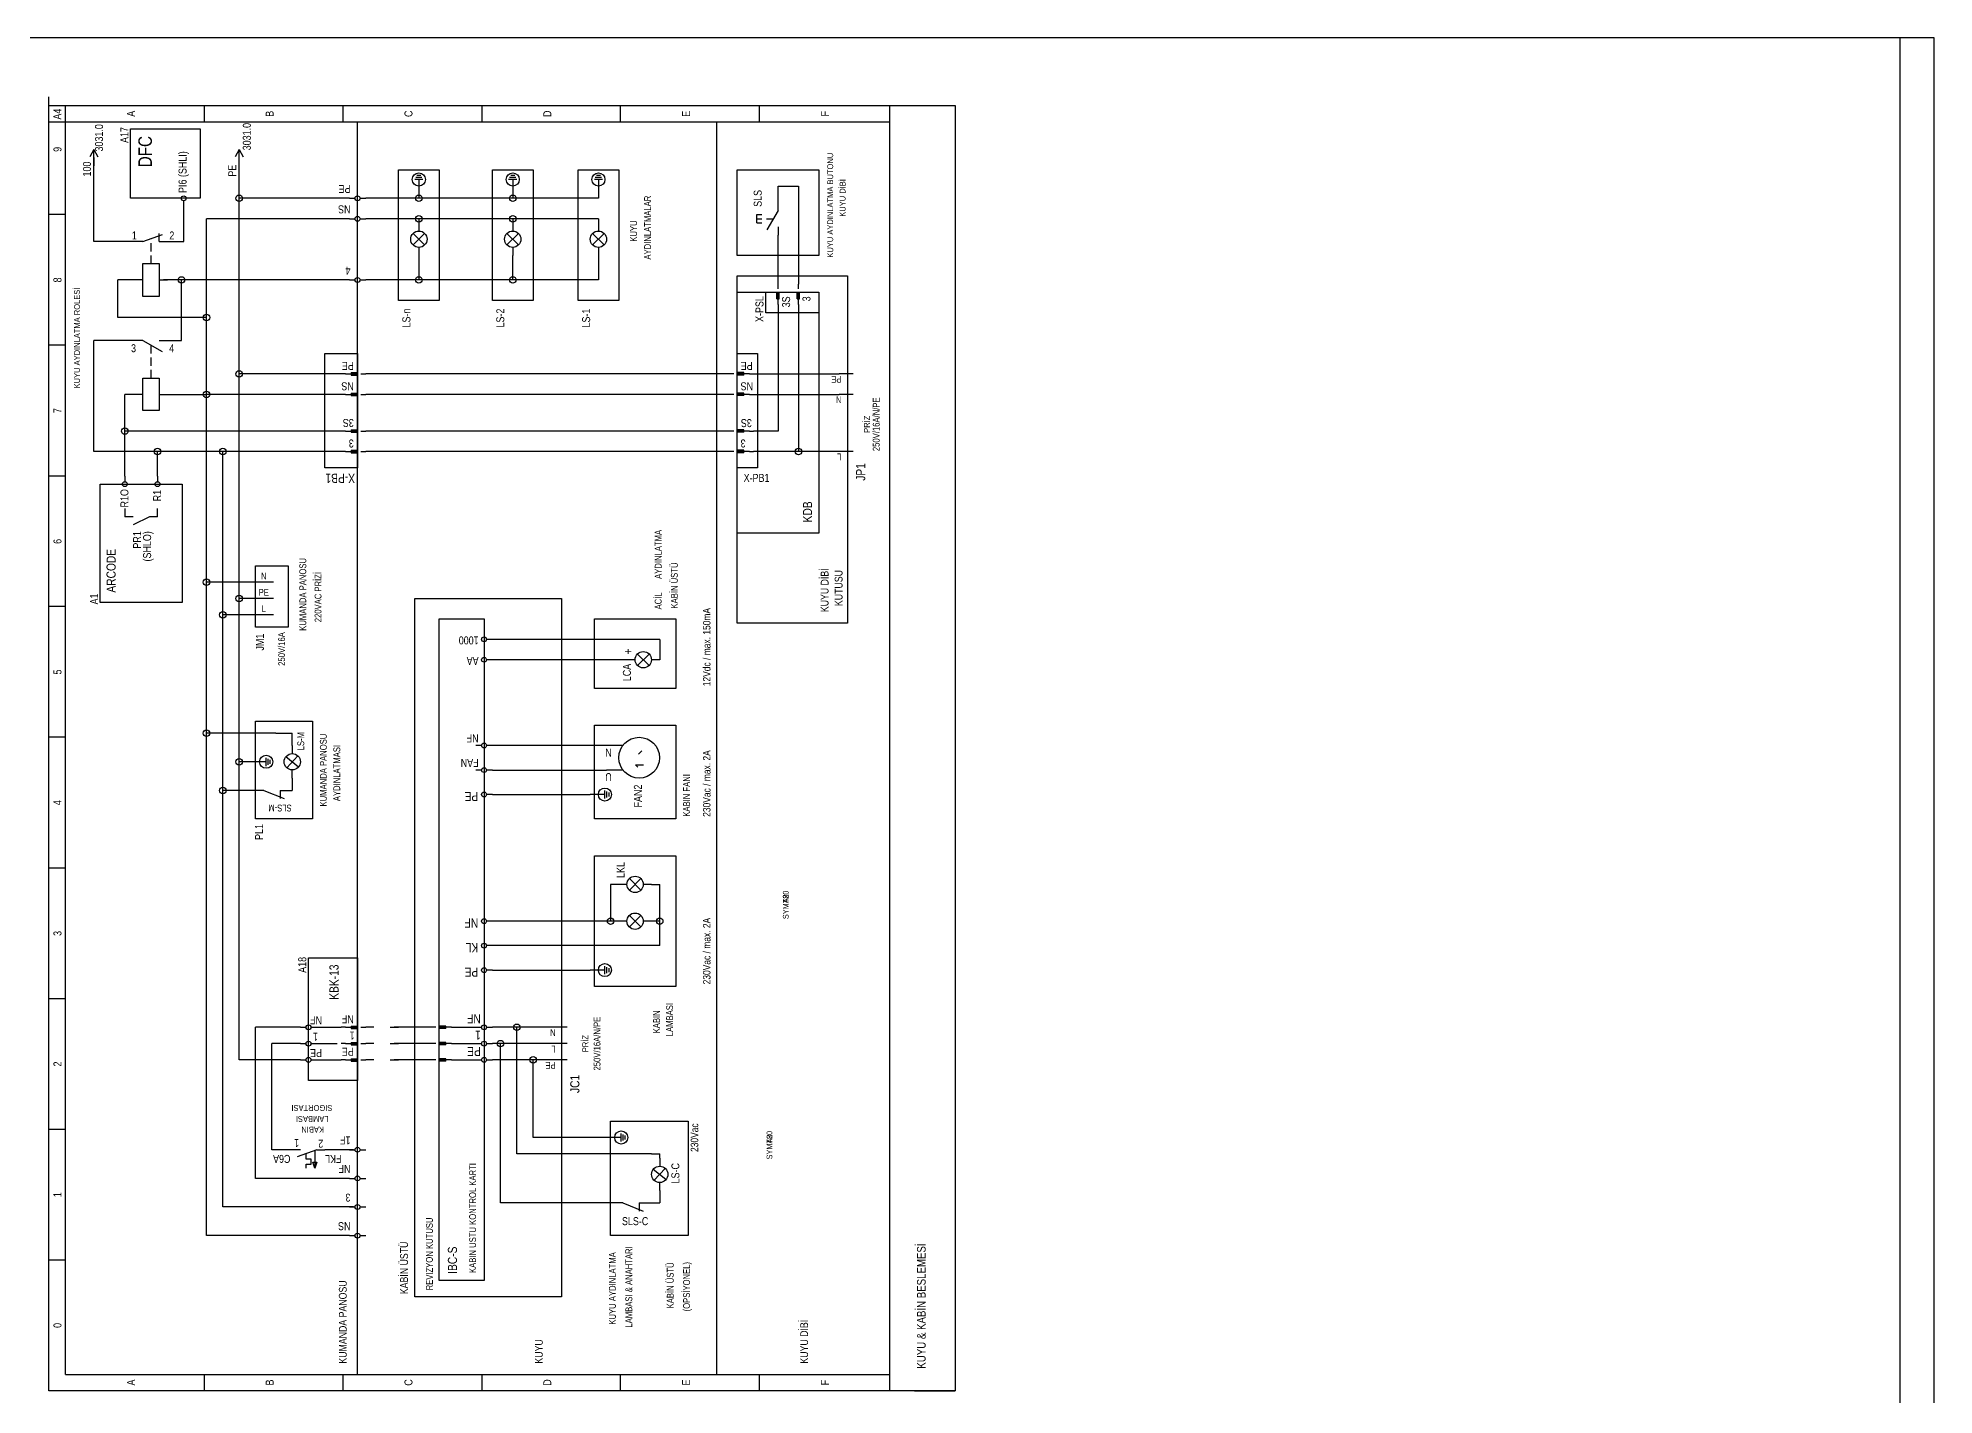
# Model space of a CAD drawing. Header units: centimetres. Extents: x 0 to 12993, y -30 to 2970.
# Drawn here: x 11597 to 12993, y 1971 to 2970 of the extents above; entities that cross this region are included whole.
import ezdxf
from ezdxf.enums import TextEntityAlignment as Align

# ---------------------------------------------------------------- set-up
doc = ezdxf.new("R2010")
doc.units = ezdxf.units.CM
for name, color, linetype in [('SCOTT-CERCEVE', 7, 'CONTINUOUS'), ('SCOTT-ELEKTRIK', 3, 'CONTINUOUS'), ('SCOTT-ELEKTRIK-YAZI', 4, 'CONTINUOUS')]:
    doc.layers.add(name, color=color, linetype=linetype)
doc.styles.get("Standard").update_dxf_attribs({"font": 'arial.ttf', "width": 0.8})

msp = doc.modelspace()

# ---------------------------------------------------------------- linework, layer by layer
at = {"layer": 'SCOTT-CERCEVE'}
for points in [[(0, 0), (12993.2, 0), (12993.2, 2970), (0, 2970)], [(100, 0), (12968.2, 0), (12968.2, 2970), (100, 2970)]]:
    msp.add_lwpolyline(points, close=True, dxfattribs=at)
at = {"layer": 'SCOTT-ELEKTRIK'}
for p, q in [((11605.4, 2920.2), (11605.4, 2926.6)), ((11605.4, 1974.4), (11605.4, 2920.2)), ((11605.4, 2920.2), (12272.6, 2920.2)), ((11617.5, 1986.5), (11617.5, 2920.2)), ((11719.6, 2920.2), (11719.6, 2908.2)), ((11821.8, 2920.2), (11821.8, 2908.2)), ((11924, 2920.2), (11924, 2908.2)), ((12026.2, 2908.2), (12026.2, 2920.2)), ((12128.4, 2908.2), (12128.4, 2920.2)), ((12224.5, 1974.4), (12224.5, 2920.2)), ((12272.6, 2920.2), (12272.6, 1974.4)), ((11605.4, 2908.2), (12224.5, 2908.2)), ((11832.6, 1986.5), (11832.6, 2908.2)), ((12097, 1986.5), (12097, 2908.2)), ((11665.5, 2903.1), (11716.6, 2903.1)), ((11665.5, 2852), (11665.5, 2903.1)), ((11716.6, 2903.1), (11716.6, 2852)), ((11638.5, 2888), (11635.5, 2882.6)), ((11638.5, 2888), (11641.5, 2882.6)), ((11638.5, 2876), (11638.5, 2888)), ((11638.5, 2882), (11638.5, 2876)), ((11638.5, 2820.1), (11638.5, 2876)), ((11745.4, 2888), (11742.4, 2882.6)), ((11745.4, 2852), (11745.4, 2888)), ((11745.4, 2888), (11748.4, 2882.6)), ((11862.6, 2776.8), (11862.6, 2873)), ((11862.6, 2873), (11892.7, 2873)), ((11880.7, 2865.8), (11874.7, 2865.8)), ((11879.9, 2867.3), (11875.4, 2867.3)), ((11879.2, 2868.8), (11876.2, 2868.8)), ((11877.7, 2865.8), (11877.7, 2855)), ((11892.7, 2873), (11892.7, 2776.8)), ((11931.8, 2776.8), (11931.8, 2873)), ((11931.8, 2873), (11961.8, 2873)), ((11949.8, 2865.8), (11943.8, 2865.8)), ((11949, 2867.3), (11944.5, 2867.3)), ((11948.3, 2868.8), (11945.3, 2868.8)), ((11946.8, 2865.8), (11946.8, 2855)), ((11961.8, 2873), (11961.8, 2776.8)), ((11994.9, 2776.8), (11994.9, 2873)), ((11994.9, 2873), (12024.9, 2873)), ((12012.9, 2865.8), (12006.9, 2865.8)), ((12012.1, 2867.3), (12007.6, 2867.3)), ((12011.4, 2868.8), (12008.4, 2868.8)), ((12009.9, 2865.8), (12009.9, 2855)), ((12024.9, 2873), (12024.9, 2776.8)), ((12112.1, 2809.9), (12112.1, 2873)), ((12112.1, 2873), (12172.2, 2873)), ((12172.2, 2873), (12172.2, 2809.9)), ((11716.6, 2852), (11665.5, 2852)), ((11704.6, 2846), (11704.6, 2850.2)), ((11826.6, 2852), (11745.4, 2852)), ((11745.4, 2722.7), (11745.4, 2852)), ((11826.6, 2852), (11830.8, 2852)), ((11834.4, 2852), (11838.6, 2852)), ((11877.7, 2852), (11838.6, 2852)), ((11877.7, 2855), (11877.7, 2852)), ((11946.8, 2852), (11877.7, 2852)), ((11946.8, 2855), (11946.8, 2852)), ((12009.9, 2852), (11946.8, 2852)), ((12009.9, 2855), (12009.9, 2852)), ((12142.1, 2861), (12157.1, 2861)), ((12142.1, 2849), (12142.1, 2861)), ((12142.1, 2843), (12142.1, 2849)), ((12157.1, 2861), (12157.1, 2788.9)), ((11617.5, 2840), (11605.4, 2840)), ((11704.6, 2820.1), (11704.6, 2846)), ((11721.4, 2707.7), (11721.4, 2836.9)), ((11826.6, 2836.9), (11721.4, 2836.9)), ((11826.6, 2836.9), (11830.8, 2836.9)), ((11834.4, 2836.9), (11838.6, 2836.9)), ((11877.7, 2836.9), (11838.6, 2836.9)), ((11877.7, 2836.9), (11877.7, 2833.9)), ((11946.8, 2836.9), (11877.7, 2836.9)), ((11877.7, 2833.9), (11877.7, 2827.9)), ((11946.8, 2836.9), (11946.8, 2833.9)), ((12009.9, 2836.9), (11946.8, 2836.9)), ((11946.8, 2833.9), (11946.8, 2827.9)), ((12009.9, 2836.9), (12009.9, 2833.9)), ((12009.9, 2833.9), (12009.9, 2827.9)), ((12126.5, 2833.9), (12126.5, 2840)), ((12126.5, 2840), (12130.1, 2840)), ((12126.5, 2836.9), (12130.1, 2836.9)), ((12126.5, 2833.9), (12130.1, 2833.9)), ((12133.7, 2836.9), (12138.6, 2836.9)), ((12142.1, 2843), (12133.9, 2828.7)), ((11671.6, 2820.1), (11638.5, 2820.1)), ((11674.6, 2820.1), (11668.5, 2820.1)), ((11674.6, 2820.1), (11689, 2825.3)), ((11680.6, 2821.9), (11680.6, 2822.2)), ((11686.6, 2820.1), (11686.6, 2826.1)), ((11686.6, 2820.1), (11692.6, 2820.1)), ((11692.6, 2820.1), (11704.6, 2820.1)), ((11881.9, 2817.7), (11873.4, 2826.2)), ((11881.9, 2826.2), (11873.4, 2817.7)), ((11951, 2817.7), (11942.5, 2826.2)), ((11951, 2826.2), (11942.5, 2817.7)), ((12014.1, 2817.7), (12005.6, 2826.2)), ((12014.1, 2826.2), (12005.6, 2817.7)), ((12142.1, 2830.9), (12142.1, 2824.9)), ((12142.1, 2788.9), (12142.1, 2824.9)), ((11680.6, 2812.9), (11680.6, 2818.9)), ((11680.6, 2803.9), (11680.6, 2809.9)), ((11877.7, 2815.9), (11877.7, 2809.9)), ((11877.7, 2809.9), (11877.7, 2791.9)), ((11946.8, 2815.9), (11946.8, 2809.9)), ((11946.8, 2791.9), (11946.8, 2809.9)), ((12009.9, 2815.9), (12009.9, 2809.9)), ((12009.9, 2809.9), (12009.9, 2791.9)), ((12172.2, 2809.9), (12112.1, 2809.9)), ((11656, 2764.3), (11656, 2791.9)), ((11668.5, 2791.9), (11656, 2791.9)), ((11674.6, 2791.9), (11668.5, 2791.9)), ((11674.6, 2803.9), (11686.6, 2803.9)), ((11674.6, 2779.8), (11674.6, 2803.9)), ((11686.6, 2803.9), (11686.6, 2779.8)), ((11686.6, 2791.9), (11692.6, 2791.9)), ((11821.8, 2791.9), (11689.6, 2791.9)), ((11702.9, 2747.4), (11702.9, 2791.9)), ((11826.6, 2791.9), (11796.3, 2791.9)), ((11826.6, 2791.9), (11830.8, 2791.9)), ((11834.4, 2791.9), (11838.6, 2791.9)), ((11877.7, 2791.9), (11838.6, 2791.9)), ((11946.8, 2791.9), (11877.7, 2791.9)), ((12009.9, 2791.9), (11946.8, 2791.9)), ((12112.1, 2794.9), (12193.2, 2794.9)), ((12112.1, 2782.9), (12112.1, 2794.9)), ((12193.2, 2794.9), (12193.2, 2539.4)), ((11686.6, 2779.8), (11674.6, 2779.8)), ((12112.1, 2605.5), (12112.1, 2782.9)), ((12112.1, 2782.9), (12172.2, 2782.9)), ((12133.1, 2782.9), (12172.2, 2782.9)), ((12133.1, 2767.8), (12133.1, 2782.9)), ((12141.2, 2782.9), (12143, 2782.9)), ((12141.2, 2778), (12141.2, 2782.9)), ((12141.2, 2778), (12143, 2778)), ((12141.5, 2778), (12141.5, 2782.9)), ((12141.8, 2778), (12141.8, 2782.9)), ((12142.1, 2785.3), (12142.1, 2788.9)), ((12142.1, 2773.8), (12142.1, 2782.9)), ((12142.4, 2778), (12142.4, 2782.9)), ((12142.7, 2778), (12142.7, 2782.9)), ((12143, 2778), (12143, 2782.9)), ((12156.2, 2782.9), (12158, 2782.9)), ((12156.2, 2778), (12156.2, 2782.9)), ((12156.2, 2778), (12158, 2778)), ((12156.5, 2778), (12156.5, 2782.9)), ((12156.8, 2778), (12156.8, 2782.9)), ((12157.1, 2785.3), (12157.1, 2788.9)), ((12157.1, 2773.8), (12157.1, 2782.9)), ((12157.4, 2778), (12157.4, 2782.9)), ((12157.7, 2778), (12157.7, 2782.9)), ((12158, 2778), (12158, 2782.9)), ((12172.2, 2782.9), (12172.2, 2767.8)), ((12172.2, 2782.9), (12172.2, 2605.5)), ((11721.4, 2764.3), (11656, 2764.3)), ((11892.7, 2776.8), (11862.6, 2776.8)), ((11961.8, 2776.8), (11931.8, 2776.8)), ((12024.9, 2776.8), (11994.9, 2776.8)), ((12172.2, 2767.8), (12133.1, 2767.8)), ((12142.1, 2773.8), (12142.1, 2770.8)), ((12142.1, 2770.8), (12142.1, 2680.7)), ((12157.1, 2773.8), (12157.1, 2770.8)), ((12157.1, 2770.8), (12157.1, 2665.6)), ((11617.5, 2743.8), (11605.4, 2743.8)), ((11638.5, 2665.6), (11638.5, 2747.4)), ((11671.6, 2747.4), (11638.5, 2747.4)), ((11674.6, 2747.4), (11668.5, 2747.4)), ((11674.6, 2747.4), (11688.8, 2739.2)), ((11680.6, 2737.8), (11680.6, 2743.8)), ((11680.6, 2737.8), (11680.6, 2739.5)), ((11686.6, 2747.4), (11692.6, 2747.4)), ((11692.6, 2747.4), (11702.9, 2747.4)), ((11808.5, 2653.6), (11808.5, 2737.8)), ((11808.5, 2737.8), (11832.6, 2737.8)), ((11832.6, 2737.8), (11832.6, 2653.6)), ((12112.1, 2653.6), (12112.1, 2737.8)), ((12112.1, 2737.8), (12127.1, 2737.8)), ((12127.1, 2737.8), (12127.1, 2653.6)), ((11680.6, 2728.8), (11680.6, 2734.8)), ((11680.6, 2719.7), (11680.6, 2725.8)), ((11820.6, 2722.7), (11745.4, 2722.7)), ((11745.4, 2557.5), (11745.4, 2722.7)), ((11823.6, 2722.7), (11820.6, 2722.7)), ((11823.6, 2722.7), (11832.6, 2722.7)), ((11827.8, 2723.7), (11832.6, 2723.7)), ((11827.8, 2723.7), (11827.8, 2721.8)), ((11827.8, 2723.3), (11832.6, 2723.3)), ((11827.8, 2723), (11832.6, 2723)), ((11827.8, 2722.4), (11832.6, 2722.4)), ((11827.8, 2722.1), (11832.6, 2722.1)), ((11832.6, 2723.7), (11832.6, 2721.8)), ((11835, 2722.7), (11838.6, 2722.7)), ((12106.1, 2722.7), (11838.6, 2722.7)), ((12109.7, 2722.7), (12106.1, 2722.7)), ((12112.1, 2721.8), (12112.1, 2723.7)), ((12116.9, 2723.7), (12112.1, 2723.7)), ((12116.9, 2723.3), (12112.1, 2723.3)), ((12116.9, 2723), (12112.1, 2723)), ((12121.1, 2722.7), (12112.1, 2722.7)), ((12116.9, 2722.4), (12112.1, 2722.4)), ((12116.9, 2722.1), (12112.1, 2722.1)), ((12116.9, 2721.8), (12116.9, 2723.7)), ((12121.1, 2722.7), (12124.1, 2722.7)), ((12124.1, 2722.7), (12187.2, 2722.7)), ((12197.4, 2722.7), (12187.2, 2722.7)), ((11674.6, 2719.7), (11686.6, 2719.7)), ((11674.6, 2695.7), (11674.6, 2719.7)), ((11686.6, 2719.7), (11686.6, 2695.7)), ((11827.8, 2721.8), (11832.6, 2721.8)), ((11827.8, 2708.6), (11832.6, 2708.6)), ((11827.8, 2708.6), (11827.8, 2706.8)), ((11827.8, 2708.3), (11832.6, 2708.3)), ((11827.8, 2708), (11832.6, 2708)), ((11832.6, 2708.6), (11832.6, 2706.8)), ((12116.9, 2721.8), (12112.1, 2721.8)), ((12112.1, 2706.8), (12112.1, 2708.6)), ((12116.9, 2708.6), (12112.1, 2708.6)), ((12116.9, 2708.3), (12112.1, 2708.3)), ((12116.9, 2708), (12112.1, 2708)), ((12116.9, 2706.8), (12116.9, 2708.6)), ((11661.3, 2680.7), (11661.3, 2707.7)), ((11674.6, 2707.7), (11661.3, 2707.7)), ((11686.6, 2695.7), (11674.6, 2695.7)), ((11686.6, 2707.7), (11721.4, 2707.7)), ((11721.4, 2569.5), (11721.4, 2707.7)), ((11820.6, 2707.7), (11721.4, 2707.7)), ((11823.6, 2707.7), (11820.6, 2707.7)), ((11823.6, 2707.7), (11832.6, 2707.7)), ((11827.8, 2707.4), (11832.6, 2707.4)), ((11827.8, 2707.1), (11832.6, 2707.1)), ((11827.8, 2706.8), (11832.6, 2706.8)), ((11835, 2707.7), (11838.6, 2707.7)), ((12106.1, 2707.7), (11838.6, 2707.7)), ((12109.7, 2707.7), (12106.1, 2707.7)), ((12121.1, 2707.7), (12112.1, 2707.7)), ((12116.9, 2707.4), (12112.1, 2707.4)), ((12116.9, 2707.1), (12112.1, 2707.1)), ((12116.9, 2706.8), (12112.1, 2706.8)), ((12121.1, 2707.7), (12124.1, 2707.7)), ((12124.1, 2707.7), (12187.2, 2707.7)), ((12197.4, 2707.7), (12187.2, 2707.7)), ((11820.6, 2680.7), (11661.3, 2680.7)), ((11661.3, 2647.6), (11661.3, 2680.7)), ((11823.6, 2680.7), (11820.6, 2680.7)), ((11823.6, 2680.7), (11832.6, 2680.7)), ((11827.8, 2681.6), (11832.6, 2681.6)), ((11827.8, 2681.6), (11827.8, 2679.8)), ((11827.8, 2681.3), (11832.6, 2681.3)), ((11827.8, 2681), (11832.6, 2681)), ((11827.8, 2680.4), (11832.6, 2680.4)), ((11832.6, 2681.6), (11832.6, 2679.8)), ((11835, 2680.7), (11838.6, 2680.7)), ((12106.1, 2680.7), (11838.6, 2680.7)), ((12109.7, 2680.7), (12106.1, 2680.7)), ((12112.1, 2679.8), (12112.1, 2681.6)), ((12116.9, 2681.6), (12112.1, 2681.6)), ((12116.9, 2681.3), (12112.1, 2681.3)), ((12116.9, 2681), (12112.1, 2681)), ((12121.1, 2680.7), (12112.1, 2680.7)), ((12116.9, 2680.4), (12112.1, 2680.4)), ((12116.9, 2679.8), (12116.9, 2681.6)), ((12121.1, 2680.7), (12124.1, 2680.7)), ((12142.1, 2680.7), (12124.1, 2680.7)), ((11827.8, 2680.1), (11832.6, 2680.1)), ((11827.8, 2679.8), (11832.6, 2679.8)), ((11827.8, 2666.6), (11832.6, 2666.6)), ((11827.8, 2666.6), (11827.8, 2664.7)), ((11827.8, 2666.3), (11832.6, 2666.3)), ((11832.6, 2666.6), (11832.6, 2664.7)), ((12116.9, 2680.1), (12112.1, 2680.1)), ((12116.9, 2679.8), (12112.1, 2679.8)), ((12112.1, 2664.7), (12112.1, 2666.6)), ((12116.9, 2666.6), (12112.1, 2666.6)), ((12116.9, 2666.3), (12112.1, 2666.3)), ((12116.9, 2664.7), (12116.9, 2666.6)), ((11685.3, 2665.6), (11638.5, 2665.6)), ((11685.3, 2647.6), (11685.3, 2665.6)), ((11733.4, 2665.6), (11685.3, 2665.6)), ((11733.4, 2545.4), (11733.4, 2665.6)), ((11820.6, 2665.6), (11733.4, 2665.6)), ((11832.6, 2653.6), (11808.5, 2653.6)), ((11823.6, 2665.6), (11820.6, 2665.6)), ((11823.6, 2665.6), (11832.6, 2665.6)), ((11827.8, 2665.9), (11832.6, 2665.9)), ((11827.8, 2665.3), (11832.6, 2665.3)), ((11827.8, 2665), (11832.6, 2665)), ((11827.8, 2664.7), (11832.6, 2664.7)), ((11835, 2665.6), (11838.6, 2665.6)), ((12106.1, 2665.6), (11838.6, 2665.6)), ((12109.7, 2665.6), (12106.1, 2665.6)), ((12116.9, 2665.9), (12112.1, 2665.9)), ((12121.1, 2665.6), (12112.1, 2665.6)), ((12116.9, 2665.3), (12112.1, 2665.3)), ((12116.9, 2665), (12112.1, 2665)), ((12116.9, 2664.7), (12112.1, 2664.7)), ((12127.1, 2653.6), (12112.1, 2653.6)), ((12121.1, 2665.6), (12124.1, 2665.6)), ((12157.1, 2665.6), (12124.1, 2665.6)), ((12187.2, 2665.6), (12157.1, 2665.6)), ((12197.4, 2665.6), (12187.2, 2665.6)), ((11617.5, 2647.6), (11605.4, 2647.6)), ((11643.2, 2554.5), (11643.2, 2641.6)), ((11643.2, 2641.6), (11703.4, 2641.6)), ((11661.3, 2647.6), (11661.3, 2643.4)), ((11685.3, 2647.6), (11685.3, 2643.4)), ((11703.4, 2641.6), (11703.4, 2554.5)), ((11661.3, 2623.6), (11661.3, 2617.6)), ((11667.3, 2617.6), (11661.3, 2617.6)), ((11679.3, 2617.6), (11667.3, 2611.6)), ((11685.3, 2617.6), (11679.3, 2617.6)), ((11685.3, 2617.6), (11685.3, 2623.6)), ((12172.2, 2605.5), (12112.1, 2605.5)), ((12112.1, 2539.4), (12112.1, 2605.5)), ((11757.4, 2569.5), (11721.4, 2569.5)), ((11721.4, 2458.3), (11721.4, 2569.5)), ((11757.4, 2581.5), (11781.5, 2581.5)), ((11757.4, 2536.4), (11757.4, 2581.5)), ((11760.5, 2569.5), (11757.4, 2569.5)), ((11770.7, 2569.5), (11760.5, 2569.5)), ((11781.5, 2581.5), (11781.5, 2536.4)), ((11757.4, 2557.5), (11745.4, 2557.5)), ((11745.4, 2437.3), (11745.4, 2557.5)), ((11760.5, 2557.5), (11757.4, 2557.5)), ((11770.7, 2557.5), (11760.5, 2557.5)), ((11874.7, 2043.6), (11874.7, 2557.5)), ((11874.7, 2557.5), (11982.8, 2557.5)), ((11982.8, 2557.5), (11982.8, 2043.6)), ((11617.5, 2551.5), (11605.4, 2551.5)), ((11703.4, 2554.5), (11643.2, 2554.5)), ((11757.4, 2545.4), (11733.4, 2545.4)), ((11733.4, 2416.2), (11733.4, 2545.4)), ((11760.5, 2545.4), (11757.4, 2545.4)), ((11770.7, 2545.4), (11760.5, 2545.4)), ((11892.7, 2055.6), (11892.7, 2542.4)), ((11892.7, 2542.4), (11925.7, 2542.4)), ((11925.7, 2542.4), (11925.7, 2055.6)), ((12006.9, 2491.3), (12006.9, 2542.4)), ((12006.9, 2542.4), (12067, 2542.4)), ((12067, 2542.4), (12067, 2491.3)), ((11781.5, 2536.4), (11757.4, 2536.4)), ((11931.8, 2527.4), (11927.5, 2527.4)), ((12055, 2527.4), (11931.8, 2527.4)), ((12055, 2527.4), (12055, 2512.4)), ((12193.2, 2539.4), (12112.1, 2539.4)), ((12038.7, 2508.1), (12047.2, 2516.6)), ((12047.2, 2508.1), (12038.7, 2516.6)), ((11931.8, 2512.4), (11927.5, 2512.4)), ((12030.9, 2512.4), (11931.8, 2512.4)), ((12036.9, 2512.4), (12030.9, 2512.4)), ((12055, 2512.4), (12049, 2512.4)), ((12067, 2491.3), (12006.9, 2491.3)), ((11757.4, 2458.3), (11721.4, 2458.3)), ((11721.4, 2088.6), (11721.4, 2458.3)), ((11757.4, 2395.2), (11757.4, 2467.3)), ((11757.4, 2467.3), (11799.5, 2467.3)), ((11757.7, 2458.3), (11757.4, 2458.3)), ((11772.5, 2458.3), (11757.4, 2458.3)), ((11772.5, 2458.3), (11784.5, 2458.3)), ((11784.5, 2449.3), (11784.5, 2458.3)), ((11799.5, 2467.3), (11799.5, 2395.2)), ((12006.9, 2395.2), (12006.9, 2464.3)), ((12006.9, 2464.3), (12067, 2464.3)), ((12067, 2464.3), (12067, 2395.2)), ((11617.5, 2455.3), (11605.4, 2455.3)), ((11784.5, 2449.3), (11784.5, 2443.3)), ((11923.9, 2449.3), (11919.7, 2449.3)), ((11931.8, 2449.3), (11927.5, 2449.3)), ((12015.9, 2449.3), (11931.8, 2449.3)), ((12027.8, 2449.3), (12015.9, 2449.3)), ((12039.3, 2442.8), (12041.8, 2445.3)), ((11757.4, 2437.3), (11745.4, 2437.3)), ((11745.4, 2217.9), (11745.4, 2437.3)), ((11757.7, 2437.3), (11757.4, 2437.3)), ((11765.3, 2437.3), (11757.4, 2437.3)), ((11765.3, 2434.2), (11765.3, 2440.3)), ((11766.8, 2435), (11766.8, 2439.5)), ((11768.3, 2435.7), (11768.3, 2438.8)), ((11789.1, 2433.4), (11779.7, 2440.9)), ((11788.6, 2441.6), (11780.4, 2432.9)), ((11784.5, 2425.2), (11784.5, 2431.2)), ((11923.9, 2431.2), (11919.7, 2431.2)), ((11931.8, 2431.2), (11927.5, 2431.2)), ((11931.8, 2431.2), (12015.9, 2431.2)), ((12027.8, 2431.2), (12015.9, 2431.2)), ((12038.9, 2433.4), (12037.2, 2435.1)), ((12037.2, 2435.1), (12043.1, 2435.1)), ((11757.4, 2416.2), (11733.4, 2416.2)), ((11733.4, 2109.7), (11733.4, 2416.2)), ((11763.5, 2416.2), (11757.4, 2416.2)), ((11757.7, 2416.2), (11757.4, 2416.2)), ((11763.5, 2416.2), (11778.5, 2410.2)), ((11775.5, 2416.2), (11775.5, 2410.2)), ((11775.5, 2416.2), (11778.5, 2416.2)), ((11778.5, 2416.2), (11784.5, 2416.2)), ((11784.5, 2425.2), (11784.5, 2416.2)), ((12014.7, 2410.2), (12014.7, 2416.2)), ((12016.2, 2411), (12016.2, 2415.5)), ((11931.8, 2413.2), (11927.5, 2413.2)), ((11931.8, 2413.2), (12003.9, 2413.2)), ((12014.7, 2413.2), (12003.9, 2413.2)), ((12017.7, 2411.7), (12017.7, 2414.7)), ((11799.5, 2395.2), (11757.4, 2395.2)), ((12067, 2395.2), (12006.9, 2395.2)), ((11617.5, 2359.1), (11605.4, 2359.1)), ((12006.9, 2272), (12006.9, 2368.1)), ((12006.9, 2368.1), (12067, 2368.1)), ((12067, 2368.1), (12067, 2272)), ((12024.9, 2347.1), (12018.9, 2347.1)), ((12018.9, 2347.1), (12018.9, 2320)), ((12030.9, 2347.1), (12024.9, 2347.1)), ((12032.7, 2342.8), (12041.2, 2351.3)), ((12041.2, 2342.8), (12032.7, 2351.3)), ((12049, 2347.1), (12042.9, 2347.1)), ((12049, 2347.1), (12055, 2347.1)), ((12055, 2320), (12055, 2347.1)), ((11931.8, 2320), (11927.5, 2320)), ((12018.9, 2320), (11931.8, 2320)), ((12024.9, 2320), (12018.9, 2320)), ((12030.9, 2320), (12024.9, 2320)), ((12032.7, 2315.8), (12041.2, 2324.3)), ((12041.2, 2315.8), (12032.7, 2324.3)), ((12049, 2320), (12042.9, 2320)), ((12055, 2320), (12049, 2320)), ((12055, 2302), (12055, 2320)), ((11796.5, 2202.8), (11796.5, 2293)), ((11796.5, 2293), (11832.6, 2293)), ((11832.6, 2293), (11832.6, 2202.8)), ((11931.8, 2302), (11927.5, 2302)), ((12055, 2302), (11931.8, 2302)), ((11931.8, 2284), (11927.5, 2284)), ((11931.8, 2284), (12003.9, 2284)), ((12014.7, 2284), (12003.9, 2284)), ((12014.7, 2281), (12014.7, 2287)), ((12016.2, 2281.7), (12016.2, 2286.2)), ((12017.7, 2282.5), (12017.7, 2285.5)), ((11617.5, 2262.9), (11605.4, 2262.9)), ((12067, 2272), (12006.9, 2272)), ((11790.5, 2241.9), (11757.4, 2241.9)), ((11757.4, 2130.7), (11757.4, 2241.9)), ((11790.5, 2241.9), (11794.7, 2241.9)), ((11798.3, 2241.9), (11802.5, 2241.9)), ((11802.5, 2241.9), (11820.6, 2241.9)), ((11823.6, 2241.9), (11820.6, 2241.9)), ((11823.6, 2241.9), (11832.6, 2241.9)), ((11827.8, 2242.8), (11832.6, 2242.8)), ((11827.8, 2242.8), (11827.8, 2241)), ((11827.8, 2242.5), (11832.6, 2242.5)), ((11827.8, 2242.2), (11832.6, 2242.2)), ((11827.8, 2241.6), (11832.6, 2241.6)), ((11827.8, 2241.3), (11832.6, 2241.3)), ((11827.8, 2241), (11832.6, 2241)), ((11832.6, 2242.8), (11832.6, 2241)), ((11835, 2241.9), (11838.6, 2241.9)), ((11844.6, 2241.9), (11838.6, 2241.9)), ((11856.6, 2241.9), (11862.6, 2241.9)), ((11862.6, 2241.9), (11859.6, 2241.9)), ((11886.7, 2241.9), (11862.6, 2241.9)), ((11890.3, 2241.9), (11886.7, 2241.9)), ((11892.7, 2241), (11892.7, 2242.8)), ((11897.5, 2242.8), (11892.7, 2242.8)), ((11897.5, 2242.5), (11892.7, 2242.5)), ((11897.5, 2242.2), (11892.7, 2242.2)), ((11901.7, 2241.9), (11892.7, 2241.9)), ((11897.5, 2241.6), (11892.7, 2241.6)), ((11897.5, 2241.3), (11892.7, 2241.3)), ((11897.5, 2241), (11892.7, 2241)), ((11897.5, 2241), (11897.5, 2242.8)), ((11901.7, 2241.9), (11904.7, 2241.9)), ((11904.7, 2241.9), (11919.7, 2241.9)), ((11919.7, 2241.9), (11923.9, 2241.9)), ((11927.5, 2241.9), (11931.8, 2241.9)), ((11949.8, 2241.9), (11931.8, 2241.9)), ((11949.8, 2148.7), (11949.8, 2241.9)), ((11976.8, 2241.9), (11949.8, 2241.9)), ((11987, 2241.9), (11976.8, 2241.9)), ((11790.5, 2229.9), (11769.5, 2229.9)), ((11769.5, 2151.8), (11769.5, 2229.9)), ((11790.5, 2229.9), (11794.7, 2229.9)), ((11798.3, 2229.9), (11802.5, 2229.9)), ((11802.5, 2229.9), (11817.6, 2229.9)), ((11823.6, 2229.9), (11820.6, 2229.9)), ((11823.6, 2229.9), (11832.6, 2229.9)), ((11827.8, 2230.8), (11832.6, 2230.8)), ((11827.8, 2230.8), (11827.8, 2229)), ((11827.8, 2230.5), (11832.6, 2230.5)), ((11827.8, 2230.2), (11832.6, 2230.2)), ((11827.8, 2229.6), (11832.6, 2229.6)), ((11827.8, 2229.3), (11832.6, 2229.3)), ((11827.8, 2229), (11832.6, 2229)), ((11832.6, 2230.8), (11832.6, 2229)), ((11835, 2229.9), (11838.6, 2229.9)), ((11844.6, 2229.9), (11838.6, 2229.9)), ((11856.6, 2229.9), (11862.6, 2229.9)), ((11862.6, 2229.9), (11859.6, 2229.9)), ((11886.7, 2229.9), (11862.6, 2229.9)), ((11890.3, 2229.9), (11886.7, 2229.9)), ((11892.7, 2229), (11892.7, 2230.8)), ((11897.5, 2230.8), (11892.7, 2230.8)), ((11897.5, 2230.5), (11892.7, 2230.5)), ((11897.5, 2230.2), (11892.7, 2230.2)), ((11901.7, 2229.9), (11892.7, 2229.9)), ((11897.5, 2229.6), (11892.7, 2229.6)), ((11897.5, 2229.3), (11892.7, 2229.3)), ((11897.5, 2229), (11892.7, 2229)), ((11897.5, 2229), (11897.5, 2230.8)), ((11901.7, 2229.9), (11904.7, 2229.9)), ((11904.7, 2229.9), (11919.7, 2229.9)), ((11919.7, 2229.9), (11923.9, 2229.9)), ((11927.5, 2229.9), (11931.8, 2229.9)), ((11937.8, 2229.9), (11931.8, 2229.9)), ((11937.8, 2112.7), (11937.8, 2229.9)), ((11976.8, 2229.9), (11937.8, 2229.9)), ((11987, 2229.9), (11976.8, 2229.9)), ((11790.5, 2217.9), (11745.4, 2217.9)), ((11790.5, 2217.9), (11794.7, 2217.9)), ((11798.3, 2217.9), (11802.5, 2217.9)), ((11802.5, 2217.9), (11820.6, 2217.9)), ((11823.6, 2217.9), (11820.6, 2217.9)), ((11823.6, 2217.9), (11832.6, 2217.9)), ((11827.8, 2218.8), (11832.6, 2218.8)), ((11827.8, 2218.8), (11827.8, 2217)), ((11827.8, 2218.5), (11832.6, 2218.5)), ((11827.8, 2218.2), (11832.6, 2218.2)), ((11827.8, 2217.6), (11832.6, 2217.6)), ((11827.8, 2217.3), (11832.6, 2217.3)), ((11827.8, 2217), (11832.6, 2217)), ((11832.6, 2218.8), (11832.6, 2217)), ((11835, 2217.9), (11838.6, 2217.9)), ((11844.6, 2217.9), (11838.6, 2217.9)), ((11856.6, 2217.9), (11862.6, 2217.9)), ((11862.6, 2217.9), (11859.6, 2217.9)), ((11886.7, 2217.9), (11862.6, 2217.9)), ((11890.3, 2217.9), (11886.7, 2217.9)), ((11892.7, 2217), (11892.7, 2218.8)), ((11897.5, 2218.8), (11892.7, 2218.8)), ((11897.5, 2218.5), (11892.7, 2218.5)), ((11897.5, 2218.2), (11892.7, 2218.2)), ((11901.7, 2217.9), (11892.7, 2217.9)), ((11897.5, 2217.6), (11892.7, 2217.6)), ((11897.5, 2217.3), (11892.7, 2217.3)), ((11897.5, 2217), (11892.7, 2217)), ((11897.5, 2217), (11897.5, 2218.8)), ((11901.7, 2217.9), (11904.7, 2217.9)), ((11904.7, 2217.9), (11919.7, 2217.9)), ((11919.7, 2217.9), (11923.9, 2217.9)), ((11927.5, 2217.9), (11931.8, 2217.9)), ((11961.8, 2217.9), (11931.8, 2217.9)), ((11961.8, 2160.8), (11961.8, 2217.9)), ((11976.8, 2217.9), (11961.8, 2217.9)), ((11987, 2217.9), (11976.8, 2217.9)), ((11832.6, 2202.8), (11796.5, 2202.8)), ((11617.5, 2166.8), (11605.4, 2166.8)), ((12018.9, 2088.6), (12018.9, 2172.8)), ((12018.9, 2172.8), (12076, 2172.8)), ((12026.7, 2157.8), (12026.7, 2163.8)), ((12076, 2172.8), (12076, 2088.6)), ((11784.5, 2151.8), (11769.5, 2151.8)), ((11790.5, 2151.8), (11784.5, 2151.8)), ((11802.5, 2151.8), (11788.1, 2146.5)), ((11801.1, 2151), (11801.1, 2138.3)), ((11802.5, 2151.8), (11808.5, 2151.8)), ((11826.6, 2151.8), (11808.5, 2151.8)), ((11826.6, 2151.8), (11830.8, 2151.8)), ((11829.6, 2151.8), (11826.6, 2151.8)), ((11834.4, 2151.8), (11838.6, 2151.8)), ((12018.9, 2160.8), (11961.8, 2160.8)), ((12026.7, 2160.8), (12018.9, 2160.8)), ((12019.1, 2160.8), (12018.9, 2160.8)), ((12028.2, 2158.5), (12028.2, 2163)), ((12029.7, 2159.3), (12029.7, 2162.3)), ((11794.8, 2144.9), (11794.8, 2148.9)), ((11798.4, 2144.9), (11794.8, 2144.9)), ((11794.8, 2141.3), (11798.4, 2141.3)), ((11794.8, 2138.3), (11794.8, 2141.3)), ((11798.4, 2141.3), (11798.4, 2144.9)), ((11801.1, 2138.3), (11799.6, 2142.6)), ((11799.6, 2142.6), (11802.5, 2142.6)), ((11801.1, 2138.3), (11802.5, 2142.6)), ((12018.9, 2148.7), (11949.8, 2148.7)), ((12019.1, 2148.7), (12018.9, 2148.7)), ((12049, 2148.7), (12018.9, 2148.7)), ((12049, 2148.7), (12055, 2148.7)), ((12059.5, 2129.9), (12050.2, 2137.3)), ((12059.1, 2138), (12050.9, 2129.4)), ((12055, 2145.7), (12055, 2148.7)), ((12055, 2145.7), (12055, 2139.7)), ((11826.6, 2130.7), (11757.4, 2130.7)), ((11826.6, 2130.7), (11830.8, 2130.7)), ((11834.4, 2130.7), (11838.6, 2130.7)), ((12055, 2121.7), (12055, 2127.7)), ((11826.6, 2109.7), (11733.4, 2109.7)), ((11826.6, 2109.7), (11830.8, 2109.7)), ((11829.6, 2109.7), (11826.6, 2109.7)), ((11834.4, 2109.7), (11838.6, 2109.7)), ((12018.9, 2112.7), (11937.8, 2112.7)), ((12027.9, 2112.7), (12018.9, 2112.7)), ((12019.1, 2112.7), (12018.9, 2112.7)), ((12027.9, 2112.7), (12042.9, 2106.7)), ((12039.9, 2112.7), (12039.9, 2106.7)), ((12039.9, 2112.7), (12042.9, 2112.7)), ((12042.9, 2112.7), (12055, 2112.7)), ((12055, 2121.7), (12055, 2112.7)), ((11826.6, 2088.6), (11721.4, 2088.6)), ((11826.6, 2088.6), (11830.8, 2088.6)), ((11834.4, 2088.6), (11838.6, 2088.6)), ((12076, 2088.6), (12018.9, 2088.6)), ((11617.5, 2070.6), (11605.4, 2070.6)), ((11925.7, 2055.6), (11892.7, 2055.6)), ((11982.8, 2043.6), (11874.7, 2043.6)), ((11617.5, 1986.5), (12224.5, 1986.5)), ((11719.6, 1986.5), (11719.6, 1974.4)), ((11821.8, 1986.5), (11821.8, 1974.4)), ((11924, 1986.5), (11924, 1974.4)), ((12026.2, 1974.4), (12026.2, 1986.5)), ((12128.4, 1974.4), (12128.4, 1986.5)), ((12224.5, 1974.4), (12224.5, 1986.5)), ((12272.6, 1974.4), (11605.4, 1974.4)), ((12242.6, 1974.4), (12272.6, 1974.4))]:
    msp.add_line(p, q, dxfattribs=at)
msp.add_lwpolyline([(11799.6, 2142.6), (11802.5, 2142.6), (11801.1, 2138.3), (11799.6, 2142.6)], dxfattribs=at)
for centre, radius in [((11877.7, 2865.8), 4.81), ((11946.8, 2865.8), 4.81), ((12009.9, 2865.8), 4.81), ((11704.6, 2852), 1.8), ((11745.4, 2852), 2.4), ((11832.6, 2852), 1.8), ((11877.7, 2852), 2.4), ((11946.8, 2852), 2.4), ((11832.6, 2836.9), 1.8), ((11877.7, 2836.9), 2.4), ((11946.8, 2836.9), 2.4), ((11877.7, 2821.9), 6.01), ((11946.8, 2821.9), 6.01), ((12009.9, 2821.9), 6.01), ((11702.9, 2791.9), 2.4), ((11832.6, 2791.9), 1.8), ((11877.7, 2791.9), 2.4), ((11946.8, 2791.9), 2.4), ((11721.4, 2764.3), 2.4), ((11745.4, 2722.7), 2.4), ((11721.4, 2707.7), 2.4), ((11661.3, 2680.7), 2.4), ((11685.3, 2665.6), 2.4), ((11733.4, 2665.6), 2.4), ((12157.1, 2665.6), 2.4), ((11661.3, 2641.6), 1.8), ((11685.3, 2641.6), 1.8), ((11721.4, 2569.5), 2.4), ((11745.4, 2557.5), 2.4), ((11733.4, 2545.4), 2.4), ((11925.7, 2527.4), 1.8), ((11925.7, 2512.4), 1.8), ((12042.9, 2512.4), 6.01), ((11721.4, 2458.3), 2.4), ((11784.5, 2437.3), 6.01), ((11925.7, 2449.3), 1.8), ((12039.9, 2440.3), 15), ((11745.4, 2437.3), 2.4), ((11765.3, 2437.3), 4.81), ((11925.7, 2431.2), 1.8), ((11733.4, 2416.2), 2.4), ((11925.7, 2413.2), 1.8), ((12014.7, 2413.2), 4.81), ((12036.9, 2347.1), 6.01), ((11925.7, 2320), 1.8), ((12018.9, 2320), 2.4), ((12036.9, 2320), 6.01), ((12055, 2320), 2.4), ((11925.7, 2302), 1.8), ((11925.7, 2284), 1.8), ((12014.7, 2284), 4.81), ((11796.5, 2241.9), 1.8), ((11925.7, 2241.9), 1.8), ((11949.8, 2241.9), 2.4), ((11796.5, 2229.9), 1.8), ((11796.5, 2217.9), 1.8), ((11925.7, 2229.9), 1.8), ((11925.7, 2217.9), 1.8), ((11937.8, 2229.9), 2.4), ((11961.8, 2217.9), 2.4), ((12026.7, 2160.8), 4.81), ((11832.6, 2151.8), 1.8), ((12055, 2133.7), 6.01), ((11832.6, 2130.7), 1.8), ((11832.6, 2109.7), 1.8), ((11832.6, 2088.6), 1.8)]:
    msp.add_circle(centre, radius, dxfattribs=at)

# ---------------------------------------------------------------- texts
at = {"layer": 'SCOTT-ELEKTRIK-YAZI', "width": 0.8}
for s, height, rotation, p in [('A4', 5.89, 90, (11614.6, 2909.9)), ('3031.0', 5.89, 90, (11645.2, 2886.4)), ('3031.0', 5.89, 90, (11754, 2887.3)), ('PI6 (SHLI)', 5.89, 90, (11706.7, 2855.9)), ('PE', 5.89, 180, (11827.4, 2861.8)), ('KUYU AYDINLATMA BUTONU', 4.328, 90, (12182.7, 2808.3)), ('KUYU DİBİ', 4.33, 90, (12191.8, 2838.4)), ('SLS', 5.89, 90, (12130.1, 2845.7)), ('NS', 5.89, 180, (11827.4, 2846.8)), ('4', 5.89, 180, (11827.4, 2801.7)), ('KUYU AYDINLATMA ROLESİ', 4.328, 90, (11628.2, 2712.1)), ('4', 5.89, 360, (11693.9, 2738.7)), ('PE', 5.89, 180, (11829.8, 2731.6)), ('NS', 5.89, 180, (11829.8, 2716.6)), ('PE', 5.05, 180, (12188.8, 2721.3)), ('N', 5.05, 180, (12188.8, 2706.3)), ('3S', 5.89, 180, (11829.8, 2689.6)), ('3', 5.89, 180, (11829.8, 2674.5)), ('L', 5.05, 180, (12188.8, 2664.2)), ('X-PB1', 6.73, 180, (11830.7, 2649.3)), ('KDB', 6.73, 90, (12167.2, 2613.5)), ('AYDINLATMA', 5.05, 90, (12056.4, 2571.9)), ('ARCODE', 6.73, 90, (11654.5, 2561.8)), ('KABİN ÜSTÜ', 5.05, 90, (12068.3, 2550.1)), ('KUYU DİBİ', 5.77, 90, (12179.3, 2547.4)), ('KUTUSU', 5.77, 90, (12189.6, 2551.9)), ('A1', 5.89, 90, (11641.6, 2553.1)), ('ACİL', 5.05, 90, (12056.4, 2549.4)), ('12Vdc / max. 150mA', 5.554, 90, (12092.4, 2492.9)), ('1000', 5.89, 180, (11921.7, 2529.6)), ('AA', 5.89, 180, (11921.7, 2514.5)), ('LS-M', 5.05, 90, (11793.3, 2445.7)), ('NF', 5.89, 180, (11921.7, 2457.4)), ('N', 5.89, 180, (12019.7, 2447)), ('230Vac / max. 2A', 5.554, 90, (12092.4, 2396.8)), ('FAN', 5.89, 180, (11921.7, 2439.4)), ('U', 5.89, 180, (12019.7, 2429)), ('PE', 6.73, 180, (11921.4, 2415.1)), ('KABIN FANI', 5.05, 90, (12077.3, 2396.9)), ('LKL', 5.89, 90, (12029.2, 2351.8)), ('SYMT80', 4.21, 90, (12149.9, 2321.5)), ('SYMA2', 4.21, 90, (12149.9, 2321.5)), ('NF', 6.73, 180, (11921.4, 2322)), ('230Vac / max. 2A', 5.554, 90, (12092.4, 2273.5)), ('KL', 6.73, 180, (11921.4, 2303.9)), ('PE', 6.73, 180, (11921.4, 2285.9)), ('NF', 5.89, 180, (11806.4, 2250)), ('NF', 5.89, 180, (11829.8, 2250.8)), ('NF', 6.73, 180, (11923.3, 2251.5)), ('1', 5.89, 180, (11803.4, 2237.9)), ('1', 5.89, 180, (11830.4, 2238.8)), ('1', 6.73, 180, (11923.3, 2239.5)), ('N', 5.05, 180, (11978.4, 2240.5)), ('PE', 5.89, 180, (11806.4, 2225.9)), ('PE', 5.89, 180, (11829.8, 2226.8)), ('PE', 6.73, 180, (11923.3, 2227.5)), ('L', 5.05, 180, (11978.4, 2228.4)), ('PE', 5.05, 180, (11978.4, 2216.4)), ('1', 5.89, 180, (11789.5, 2159.7)), ('1F', 5.89, 180, (11827.4, 2161.6)), ('SYMT80', 4.21, 90, (12137.9, 2144.7)), ('SYMA2', 4.21, 90, (12137.9, 2144.7)), ('C6A', 5.89, 180, (11783.2, 2148)), ('NF', 5.89, 180, (11827.4, 2140.6)), ('KABIN USTU KONTROL KARTI', 5.049, 90, (11919.8, 2061.1)), ('3', 5.89, 180, (11827.4, 2119.5)), ('NS', 5.89, 180, (11827.4, 2098.5)), ('REVIZYON KUTUSU', 5.049, 90, (11888, 2048.3)), ('KABİN ÜSTÜ', 5.77, 90, (11869.7, 2045.5)), ('IBC-S', 6.73, 90, (11905.8, 2060.5)), ('KUYU & KABİN BESLEMESİ', 6.369, 90, (12250.8, 1990.7)), ('KUMANDA PANOSU', 5.77, 90, (11824.6, 1994.4)), ('KUYU DİBİ', 5.77, 90, (12164.2, 1994.4)), ('KUYU', 5.77, 90, (11968.9, 1994.4))]:
    msp.add_text(s, height=height, rotation=rotation, dxfattribs=at).set_placement(p)
for s, height, rotation, p in [('A17', 5.89, 90, (11663.9, 2904.4)), ('DFC', 9.98, 90, (11681.2, 2897.8)), ('100', 5.89, 90, (11636.3, 2879)), ('PE', 5.89, 90, (11743.3, 2876.7)), ('X-PSL', 5.89, 90, (12131.4, 2780)), ('3S', 5.89, 90, (12151, 2779.8)), ('3', 5.89, 90, (12166, 2779.8)), ('LS-n', 5.89, 90, (11871.5, 2770.8)), ('LS-2', 5.89, 90, (11940.6, 2770.8)), ('LS-1', 5.89, 90, (12003.8, 2770.8)), ('3', 5.89, 360, (11669.5, 2738.7)), ('PE', 5.89, 180, (12114.6, 2731.6)), ('NS', 5.89, 180, (12114.6, 2716.6)), ('3S', 5.89, 180, (12114.8, 2689.5)), ('3', 5.89, 180, (12114.6, 2674.5)), ('R1O', 5.89, 90, (11663.9, 2638)), ('R1', 5.89, 90, (11688, 2637.4)), ('PR1', 5.89, 90, (11673.2, 2607)), ('(SHLO)', 5.89, 90, (11680.6, 2607)), ('JM1', 5.89, 90, (11763.6, 2531.6)), ('250V/16A', 5.05, 90, (11779.2, 2532.7)), ('LCA', 5.89, 90, (12033.8, 2509.4)), ('FAN2', 5.89, 90, (12041.9, 2420.5)), ('PL1', 5.89, 90, (11763, 2391.5)), ('A18', 5.89, 90, (11794.8, 2293.7)), ('KBK-13', 6.73, 90, (11818.6, 2288.1)), ('KABIN', 5.05, 90, (12055.2, 2254.4)), ('LAMBASI', 5.05, 90, (12064.8, 2259.8)), ('JC1', 6.73, 90, (11995.9, 2206.9)), ('230Vac', 5.55, 90, (12083.4, 2171.2)), ('2', 5.89, 180, (11803.7, 2159.2)), ('FKL', 5.89, 180, (11808.7, 2147.9)), ('LS-C', 5.89, 90, (12069.5, 2142)), ('LAMBASI & ANAHTARI', 5.049, 90, (12034.8, 2080.8)), ('KUYU AYDINLATMA', 5.049, 90, (12022.7, 2076.4)), ('KABİN ÜSTÜ', 5.05, 90, (12065.3, 2068.9)), ('(OPSİYONEL)', 5.049, 90, (12077.3, 2069.2))]:
    msp.add_text(s, height=height, rotation=rotation, dxfattribs=at).set_placement(p, align=Align.RIGHT)
for s, height, rotation, p in [('A', 5.89, 90, (11668.7, 2914.2)), ('B', 5.89, 90, (11770.8, 2914.2)), ('C', 5.89, 90, (11873, 2914.2)), ('D', 5.89, 90, (11975.2, 2914.2)), ('E', 5.89, 90, (12077.4, 2914.2)), ('F', 5.89, 90, (12179.6, 2914.2)), ('9', 5.89, 90, (11614.6, 2888)), ('AYDINLATMALAR', 5.049, 90, (12048.6, 2830.4)), ('KUYU', 5.05, 90, (12038.3, 2827.9)), ('8', 5.89, 90, (11614.6, 2791.9)), ('7', 5.89, 90, (11614.6, 2695.7)), ('250V/16A/N/PE', 5.049, 90, (12216.9, 2685.7)), ('PRİZ', 4.33, 90, (12209.7, 2685.7)), ('JP1', 6.73, 90, (12206.3, 2650.6)), ('6', 5.89, 90, (11614.6, 2599.5)), ('KUMANDA PANOSU', 5.049, 90, (11794.8, 2560.5)), ('N', 5.05, 360, (11763.5, 2571.5)), ('220VAC PRİZİ', 5.049, 90, (11806, 2558.5)), ('PE', 5.05, 360, (11763.5, 2559.5)), ('L', 5.05, 360, (11763.5, 2547.5)), ('+', 6.73, 90, (12035, 2518.4)), ('5', 5.89, 90, (11614.6, 2503.4)), ('KUMANDA PANOSU', 5.049, 90, (11809.9, 2431.2)), ('AYDINLATMASI', 5.049, 90, (11819.8, 2429)), ('4', 5.89, 90, (11614.6, 2407.2)), ('SLS-M', 5.05, 180, (11775.5, 2405.8)), ('3', 5.89, 90, (11614.6, 2311)), ('250V/16A/N/PE', 5.049, 90, (12011.4, 2229.9)), ('PRİZ', 4.33, 90, (12002.4, 2229.9)), ('2', 5.89, 90, (11614.6, 2214.9)), ('SIGORTASI', 4.33, 180, (11799, 2184.7)), ('LAMBASI', 4.33, 180, (11799.2, 2176.6)), ('KABIN', 4.33, 180, (11799.5, 2168.8)), ('1', 5.89, 90, (11614.6, 2118.7)), ('SLS-C', 5.89, 360, (12036.9, 2096.3)), ('0', 5.89, 90, (11614.6, 2022.5)), ('A', 5.89, 90, (11668.7, 1980.5)), ('B', 5.89, 90, (11770.8, 1980.5)), ('C', 5.89, 90, (11873, 1980.5)), ('D', 5.89, 90, (11975.2, 1980.5)), ('E', 5.89, 90, (12077.4, 1980.5)), ('F', 5.89, 90, (12179.6, 1980.5))]:
    msp.add_text(s, height=height, rotation=rotation, dxfattribs=at).set_placement(p, align=Align.CENTER)
msp.add_text('1', height=5.89, dxfattribs=at).set_placement((11670.1, 2821.7), align=Align.RIGHT)
for s, p in [('2', (11694, 2821.7)), ('X-PB1', (12116.8, 2643.3))]:
    msp.add_text(s, height=5.89, dxfattribs=at).set_placement(p)

doc.saveas('drawing.dxf')
